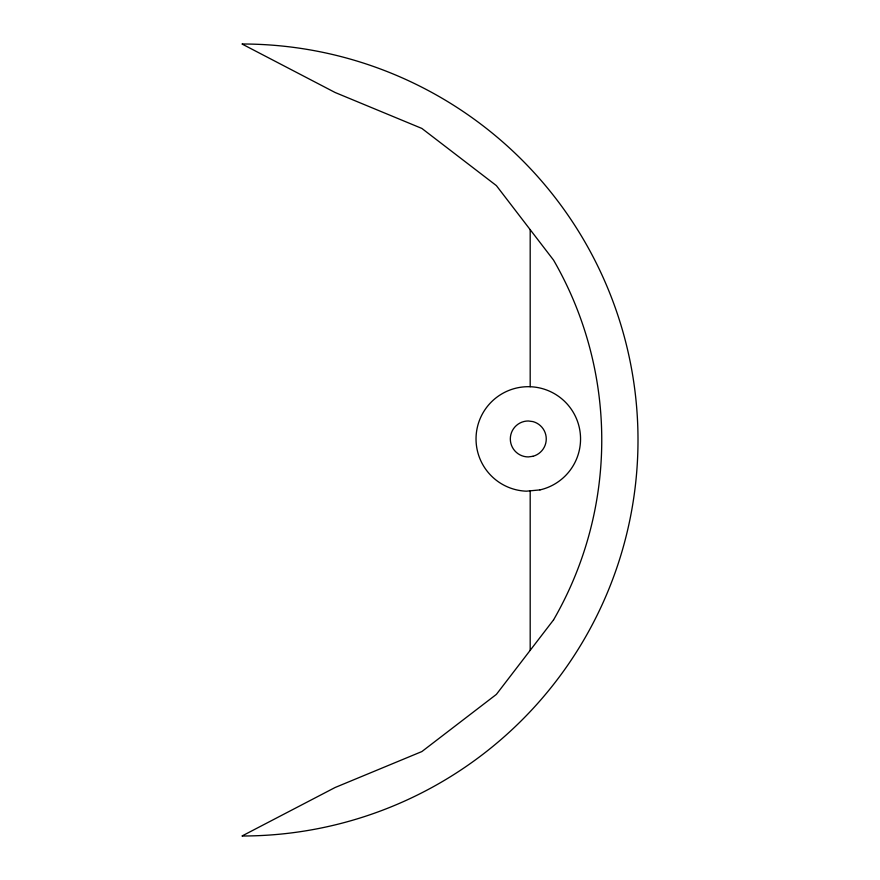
<?xml version="1.0" encoding="UTF-8"?>
<svg xmlns="http://www.w3.org/2000/svg" width="880" height="880" viewBox="0 0 880 880"><rect width="100%" height="100%" fill="white"/><g stroke="black" fill="none" stroke-linecap="round" stroke-linejoin="round"><path stroke-width="1.32" d="M530.189 229.669L530.189 386.716M530.189 490.82L530.189 650.331M553.553 619.883L496.386 694.386L421.883 751.553L335.115 787.501L242 836A396 396 0 0 0 638 440A396 396 0 0 0 242 44L335.115 92.499L421.883 128.447L496.386 185.614L553.553 260.117A359.755 359.755 0 0 1 553.553 619.883M532.939 456.302L528.297 456.918A17.963 17.963 0 0 1 510.323 438.955A17.963 17.963 0 0 1 528.297 420.981L532.939 421.597A17.963 17.963 0 0 1 532.939 456.302M539.979 489.896L526.394 491.183A52.272 52.272 0 0 1 481.756 415.162A52.272 52.272 0 0 1 569.525 406.835A52.272 52.272 0 0 1 539.979 489.896"/></g></svg>
